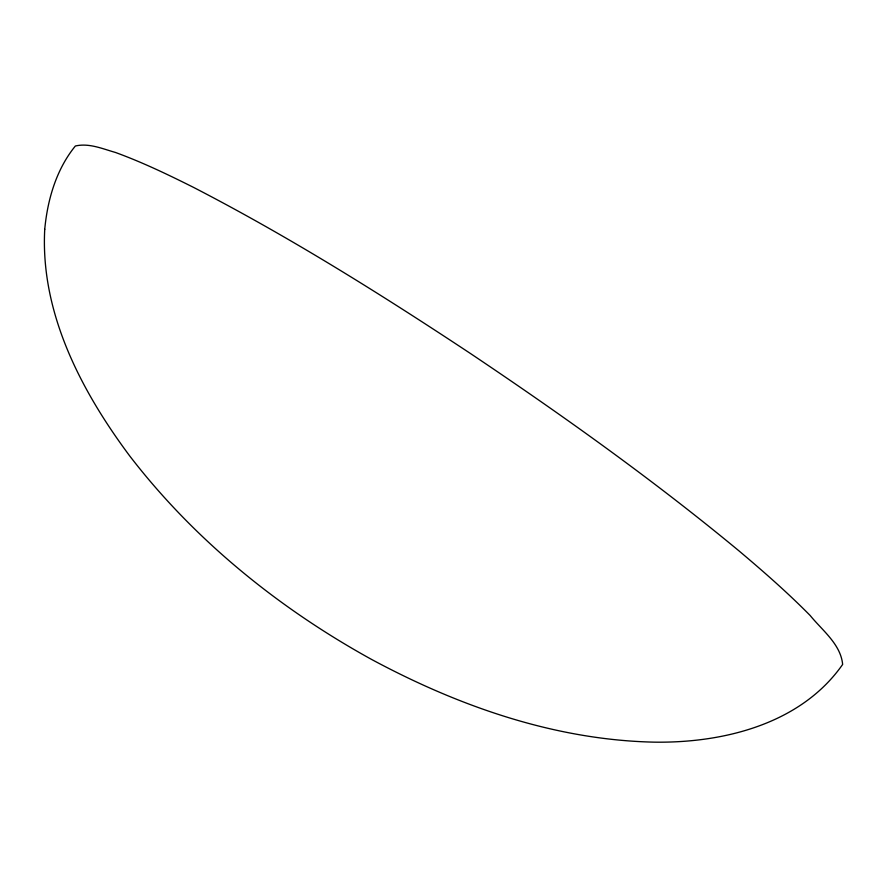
<?xml version="1.0" encoding="UTF-8"?>
<svg xmlns="http://www.w3.org/2000/svg" width="887" height="887" viewBox="0 0 887 887"><rect width="100%" height="100%" fill="white"/><g stroke="black" fill="none" stroke-linecap="round" stroke-linejoin="round"><path stroke-width="1.33" d="M44.738 229.301C40.225 312.789 81.216 390.923 129.779 456.029C194.575 540.227 278.862 608.316 371.653 659.473C458.612 706.218 554.918 740.068 654.44 742.153C723.537 743.118 800.939 724.047 842.65 664.43C840.699 644.117 822.216 630.391 810.186 615.523C787.667 592.693 763.53 571.572 739.037 550.927C653.309 479.989 562.613 415.304 470.232 353.359C380.578 294.052 289.295 236.851 193.721 187.479C168.131 174.661 142.286 162.232 115.365 152.431C102.448 148.783 88.999 142.84 75.362 146C56.302 169.373 47.51 199.642 44.738 229.301"/></g></svg>
